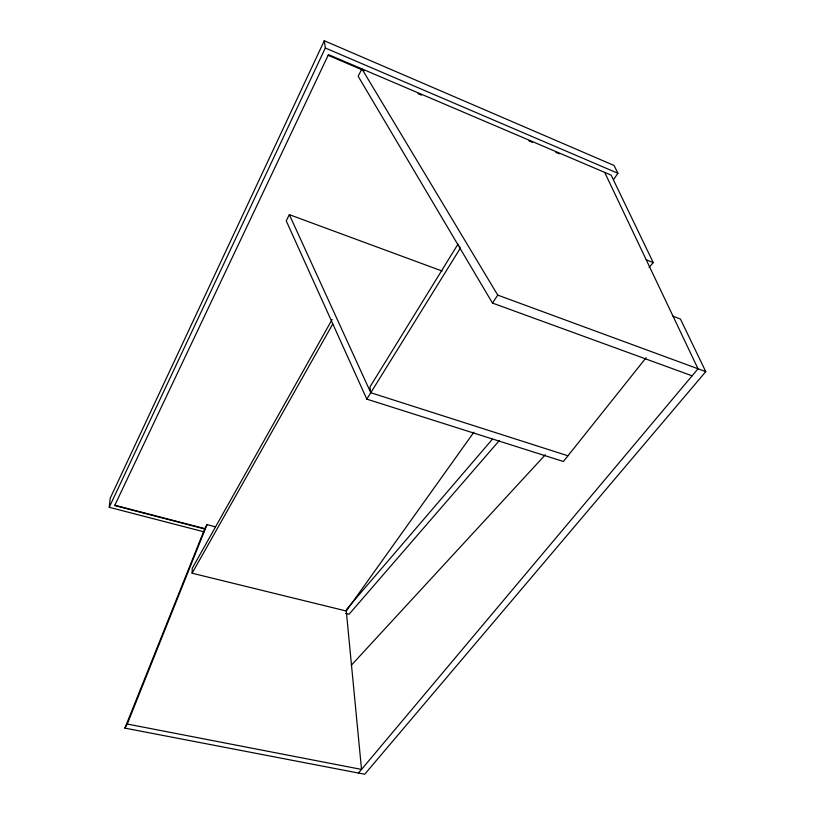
<?xml version="1.0" encoding="UTF-8"?>
<svg xmlns="http://www.w3.org/2000/svg" width="815" height="815" viewBox="0 0 815 815"><rect width="100%" height="100%" fill="white"/><g stroke="black" fill="none" stroke-linecap="round" stroke-linejoin="round"><path stroke-width="1.22" d="M473.892 432.205L346.283 611.005L192.096 573.22L192.248 568.3L332.143 319.46M204.107 531.869L109.241 507.287L110.188 498.271L324.278 40.75L614.082 165.486L617.913 173.279L613.583 179.565M673.047 316.23L680.443 319.072L705.759 371.64L364.723 774.25L124.889 728.121L204.799 528.609L207.01 524.626L215.435 526.826M124.889 728.121L127.262 724.046L207.01 524.626M109.241 507.287L325.328 48.004L324.278 40.75M442.097 271.038L289.335 214.651L286.238 220.875L366.811 399.136L563.399 461.494L646.132 357.704M192.096 573.22L332.683 324.126M458.01 244.103L369.959 386.952L370.774 392.728L567.953 455.789M366.811 399.136L460.139 248.473L459.558 246.293M492.464 303.058L497.751 295.112L361.87 68.847L358.162 76.284L492.464 303.058L692.108 375.827M358.478 773.048L698.017 368.788L604.71 172.413M346.772 609.09L492.362 439.265M499.473 440.375L349.024 614.306L345.692 613.491M649.097 267.402L653.253 262.603L611.138 175.143L328.476 54.615L114.66 505.585L205.38 529.169M351.234 665.346L545.357 454.75M127.262 724.046L361.524 769.421L346.212 610.282M114.844 505.208L204.371 528.497M497.751 295.112L705.759 371.64M646.224 259.781L653.253 262.603M328.129 55.318L364.325 70.742M418.044 93.633L421.538 95.131M528.966 140.903L532.47 142.401M555.82 152.354L559.324 153.841M325.328 48.004L617.913 173.279M289.335 214.651L370.784 392.738"/></g></svg>
